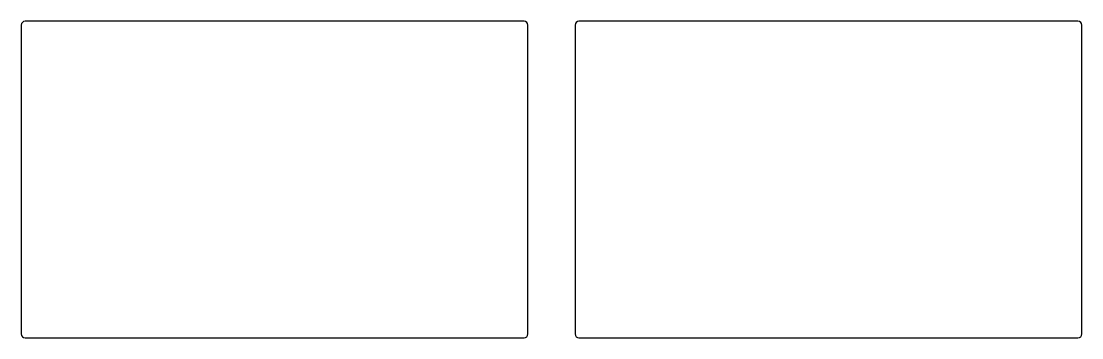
# Model space of a CAD drawing. Header units: millimetres. Extents: x -11 to 266, y -17 to 65.
import ezdxf

# ---------------------------------------------------------------- set-up
doc = ezdxf.new("R2010")
doc.units = ezdxf.units.MM

msp = doc.modelspace()

# ---------------------------------------------------------------- linework, layer by layer
for p, q in [((-10.6, 64.36), (-10.6, -16.14)), ((120.4, 65.36), (-9.6, 65.36)), ((121.4, -16.14), (121.4, 64.36)), ((133.71, 64.36), (133.71, -16.14)), ((264.71, 65.36), (134.71, 65.36)), ((265.71, -16.14), (265.71, 64.36)), ((-9.6, -17.14), (120.4, -17.14)), ((134.71, -17.14), (264.71, -17.14))]:
    msp.add_line(p, q)
for centre, start, end in [((-9.6, 64.36), 90, 180), ((120.4, 64.36), 0, 90), ((134.71, 64.36), 90, 180), ((264.71, 64.36), 0, 90), ((-9.6, -16.14), 180, 270), ((120.4, -16.14), 270, 360), ((134.71, -16.14), 180, 270), ((264.71, -16.14), 270, 360)]:
    msp.add_arc(centre, 1, start, end)

doc.saveas('drawing.dxf')
